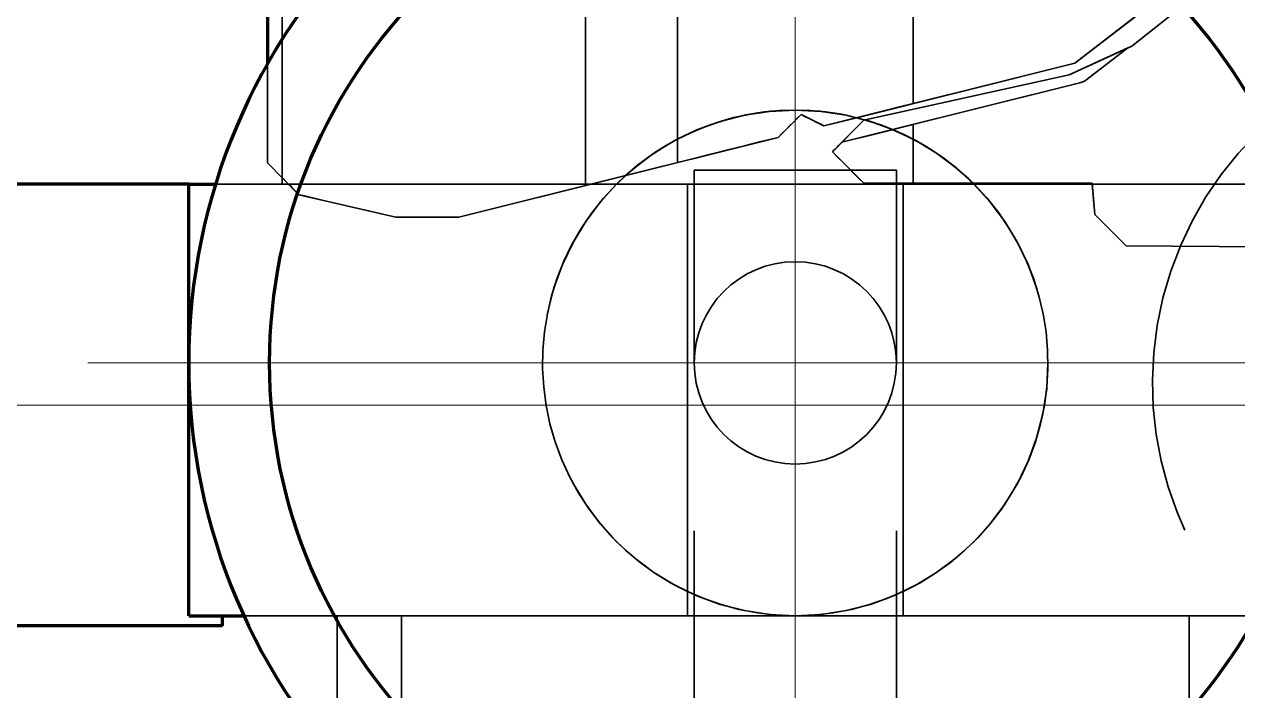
# Model space of a CAD drawing. Header units: millimetres. Extents: x 0 to 2208, y 0 to 420.
# Drawn here: x 101.66 to 108.86, y 233.85 to 237.81 of the extents above; entities that cross this region are included whole.
import ezdxf

# ---------------------------------------------------------------- set-up
doc = ezdxf.new("R2010")
doc.units = ezdxf.units.MM
doc.linetypes.add('IRAM-E-TRAZOS', pattern=[5, 4, -1])
doc.linetypes.add('IRAM-F-TRAZO-PUNTO', pattern=[20, 15, -2, 1, -2])
for name, color, linetype, lineweight in [('01-VISIBLE', 7, 'CONTINUOUS', 70), ('02-OCULTA', 4, 'IRAM-E-TRAZOS', 35), ('03-EJE', 1, 'IRAM-F-TRAZO-PUNTO', 18), ('08-FINA', 5, 'CONTINUOUS', 18)]:
    doc.layers.add(name, color=color, linetype=linetype, lineweight=lineweight)

msp = doc.modelspace()

# ---------------------------------------------------------------- linework, layer by layer
at = {"layer": '01-VISIBLE'}
for p, q in [((103.106, 239.2865), (103.106, 237.5735)), ((102.638, 236.8585), (101.058, 236.8585)), ((102.638, 234.2985), (102.638, 236.8585)), ((102.838, 234.2385), (101.058, 234.2385))]:
    msp.add_line(p, q, dxfattribs=at)
for points in [[(102.638, 236.8585), (102.6646, 236.8585), (102.6912, 236.8585), (102.7178, 236.8585), (102.7444, 236.8585), (102.771, 236.8585), (102.7976, 236.8585)], [(102.638, 234.2985), (102.6926, 234.2985), (102.7471, 234.2985), (102.8017, 234.2985), (102.8563, 234.2985), (102.9108, 234.2985), (102.9654, 234.2985)], [(102.838, 234.2385), (102.838, 234.2485), (102.838, 234.2585), (102.838, 234.2685), (102.838, 234.2785), (102.838, 234.2885), (102.838, 234.2985)]]:
    msp.add_lwpolyline(points, dxfattribs=at)
msp.add_circle((106.238, 235.7985), 3.12, dxfattribs=at)
for start, end in [(90, -90), (-90, 90)]:
    msp.add_arc((106.238, 235.7985), 3.6, start, end, dxfattribs=at)
at = {"layer": '02-OCULTA'}
for p, q in [((106.938, 237.3368), (106.938, 241.7113)), ((105.538, 236.987), (105.538, 241.388)), ((107.898, 237.5765), (111.792, 240.5905)), ((110.54, 239.5065), (108.236, 237.6785)), ((103.106, 239.2865), (103.106, 236.9845)), ((107.898, 237.5765), (108.8294, 238.2974)), ((103.192, 236.8585), (103.192, 238.2365)), ((103.192, 236.8585), (103.192, 238.2365)), ((103.192, 236.8976), (103.192, 238.2365)), ((103.192, 236.8976), (103.192, 238.2365)), ((104.992, 236.8585), (104.992, 238.2365)), ((104.992, 236.8585), (104.992, 238.2365)), ((108.9088, 238.2124), (108.236, 237.6785)), ((108.236, 237.6785), (107.864, 237.5085)), ((108.236, 237.6785), (107.864, 237.5085)), ((107.864, 237.5085), (108.2112, 237.6672)), ((107.864, 237.5085), (108.2112, 237.6672)), ((108.2112, 237.6672), (107.9714, 237.4816)), ((108.2112, 237.6672), (107.9714, 237.4816)), ((103.106, 237.5735), (103.106, 236.9845)), ((106.408, 237.2045), (107.898, 237.5765)), ((106.6035, 237.2533), (107.898, 237.5765)), ((107.864, 237.5085), (106.644, 237.2385)), ((106.644, 237.2385), (107.864, 237.5085)), ((107.864, 237.5085), (106.6519, 237.2403)), ((106.6519, 237.2403), (107.864, 237.5085)), ((107.9714, 237.4816), (107.9613, 237.4746)), ((107.9714, 237.4816), (107.9613, 237.4746)), ((107.9271, 237.4601), (106.5142, 237.1074)), ((107.9271, 237.4601), (106.816, 237.1827)), ((107.9389, 237.4637), (107.9271, 237.4601)), ((107.9389, 237.4637), (107.9271, 237.4601)), ((107.9504, 237.4686), (107.9389, 237.4637)), ((107.9504, 237.4686), (107.9389, 237.4637)), ((107.9613, 237.4746), (107.9504, 237.4686)), ((107.9613, 237.4746), (107.9504, 237.4686)), ((106.136, 237.1365), (106.272, 237.2725)), ((106.136, 237.1365), (106.272, 237.2725)), ((106.272, 237.2725), (106.408, 237.2045)), ((106.272, 237.2725), (106.408, 237.2045)), ((106.408, 237.2045), (106.6035, 237.2533)), ((106.644, 237.2385), (106.458, 237.0505)), ((106.5142, 237.1074), (106.644, 237.2385)), ((106.938, 236.8645), (106.938, 237.2132)), ((104.24, 236.6625), (106.136, 237.1365)), ((105.231, 236.9103), (106.136, 237.1365)), ((106.816, 237.1827), (106.5142, 237.1074)), ((106.5142, 237.1074), (106.458, 237.0505)), ((106.458, 237.0505), (106.644, 236.8645)), ((106.458, 237.0505), (106.644, 236.8645)), ((103.106, 236.9845), (103.292, 236.7965)), ((103.106, 236.9845), (103.292, 236.7965)), ((104.24, 236.6625), (105.231, 236.9103)), ((105.638, 230.802), (105.638, 236.942)), ((106.838, 230.802), (106.838, 236.942)), ((102.838, 236.8585), (102.638, 236.8585)), ((102.638, 234.2985), (102.638, 236.8585)), ((103.2307, 236.8585), (103.192, 236.8976)), ((103.2307, 236.8585), (103.192, 236.8976)), ((103.192, 236.8585), (104.992, 236.8585)), ((103.192, 236.8585), (104.992, 236.8585)), ((103.2307, 236.8585), (104.992, 236.8585)), ((103.2307, 236.8585), (104.992, 236.8585)), ((103.438, 236.8585), (105.1767, 236.8585)), ((103.438, 236.8585), (109.038, 236.8585)), ((103.438, 236.8585), (105.024, 236.8585)), ((103.438, 236.8585), (105.024, 236.8585)), ((105.024, 236.8585), (104.24, 236.6625)), ((105.024, 236.8585), (104.24, 236.6625)), ((105.1767, 236.8585), (107.2993, 236.8585)), ((105.598, 234.2985), (105.598, 236.8585)), ((106.644, 236.8645), (107.2933, 236.8645)), ((106.644, 236.8645), (108, 236.8645)), ((106.878, 234.2985), (106.878, 236.8585)), ((107.2933, 236.8645), (108, 236.8645)), ((107.2993, 236.8585), (109.038, 236.8585)), ((108, 236.8645), (108.016, 236.6785)), ((108, 236.8645), (108.016, 236.6785)), ((108.0005, 236.8585), (109.038, 236.8585)), ((108.016, 236.6785), (108.0005, 236.8585)), ((108.0005, 236.8585), (109.038, 236.8585)), ((108.016, 236.6785), (108.0005, 236.8585)), ((103.292, 236.7965), (103.868, 236.6625)), ((103.292, 236.7965), (103.868, 236.6625)), ((103.868, 236.6625), (103.438, 236.7626)), ((103.868, 236.6625), (103.438, 236.7626)), ((103.868, 236.6625), (104.24, 236.6625)), ((103.868, 236.6625), (104.24, 236.6625)), ((104.24, 236.6625), (103.868, 236.6625)), ((104.24, 236.6625), (103.868, 236.6625)), ((108.016, 236.6785), (108.202, 236.4925)), ((108.016, 236.6785), (108.202, 236.4925)), ((108.202, 236.4925), (108.016, 236.6785)), ((108.202, 236.4925), (108.016, 236.6785)), ((108.202, 236.4925), (109.7722, 236.4837)), ((109.038, 236.4878), (108.202, 236.4925)), ((109.038, 236.4878), (108.202, 236.4925)), ((108.202, 236.4925), (114.23, 236.4585)), ((102.838, 234.2985), (102.638, 234.2985)), ((102.838, 234.2985), (102.638, 234.2985)), ((103.438, 234.2985), (106.238, 234.2985)), ((103.438, 234.2985), (109.038, 234.2985)), ((103.518, 233.4785), (103.518, 234.2985)), ((103.9004, 233.4785), (103.9004, 234.2985)), ((106.238, 234.2985), (109.038, 234.2985)), ((108.5756, 233.4785), (108.5756, 234.2985))]:
    msp.add_line(p, q, dxfattribs=at)
for points in [[(106.408, 237.2045), (106.4963, 237.2266), (106.5847, 237.2486), (106.673, 237.2707), (106.7613, 237.2927), (106.8497, 237.3148), (106.938, 237.3368)], [(106.938, 237.3368), (106.8497, 237.3148), (106.7613, 237.2927), (106.673, 237.2707), (106.5847, 237.2486), (106.4963, 237.2266), (106.408, 237.2045)], [(106.136, 237.1365), (106.1587, 237.1592), (106.1813, 237.1819), (106.204, 237.2045), (106.2267, 237.2272), (106.2493, 237.2499), (106.272, 237.2725)], [(106.272, 237.2725), (106.2493, 237.2499), (106.2267, 237.2272), (106.204, 237.2045), (106.1813, 237.1819), (106.1587, 237.1592), (106.136, 237.1365)], [(106.272, 237.2725), (106.2947, 237.2612), (106.3173, 237.2499), (106.34, 237.2385), (106.3627, 237.2272), (106.3853, 237.2159), (106.408, 237.2045)], [(106.408, 237.2045), (106.3853, 237.2159), (106.3627, 237.2272), (106.34, 237.2385), (106.3173, 237.2499), (106.2947, 237.2612), (106.272, 237.2725)], [(106.5142, 237.1074), (106.5849, 237.125), (106.6555, 237.1426), (106.7261, 237.1603), (106.7967, 237.1779), (106.8674, 237.1955), (106.938, 237.2132)], [(106.938, 237.2132), (106.8674, 237.1955), (106.7967, 237.1779), (106.7261, 237.1603), (106.6555, 237.1426), (106.5849, 237.125), (106.5142, 237.1074)], [(106.136, 237.1365), (106.0363, 237.1116), (105.9367, 237.0867), (105.837, 237.0618), (105.7373, 237.0369), (105.6377, 237.0119), (105.538, 236.987)], [(105.538, 236.987), (105.6377, 237.0119), (105.7373, 237.0369), (105.837, 237.0618), (105.9367, 237.0867), (106.0363, 237.1116), (106.136, 237.1365)], [(106.5142, 237.1074), (106.5049, 237.0979), (106.4955, 237.0884), (106.4861, 237.0789), (106.4767, 237.0695), (106.4674, 237.06), (106.458, 237.0505)], [(106.458, 237.0505), (106.4674, 237.06), (106.4767, 237.0695), (106.4861, 237.0789), (106.4955, 237.0884), (106.5049, 237.0979), (106.5142, 237.1074)], [(106.458, 237.0505), (106.489, 237.0195), (106.52, 236.9885), (106.551, 236.9575), (106.582, 236.9265), (106.613, 236.8955), (106.644, 236.8645)], [(106.644, 236.8645), (106.613, 236.8955), (106.582, 236.9265), (106.551, 236.9575), (106.52, 236.9885), (106.489, 237.0195), (106.458, 237.0505)], [(106.838, 236.942), (106.738, 236.942), (106.638, 236.942), (106.538, 236.942), (106.438, 236.942), (106.338, 236.942), (106.238, 236.942), (106.138, 236.942), (106.038, 236.942), (105.938, 236.942), (105.838, 236.942), (105.738, 236.942), (105.638, 236.942)], [(105.638, 236.942), (105.738, 236.942), (105.838, 236.942), (105.938, 236.942), (106.038, 236.942), (106.138, 236.942), (106.238, 236.942), (106.338, 236.942), (106.438, 236.942), (106.538, 236.942), (106.638, 236.942), (106.738, 236.942), (106.838, 236.942)], [(102.638, 234.2985), (102.638, 234.4009), (102.638, 234.5033), (102.638, 234.6057), (102.638, 234.7081), (102.638, 234.8105), (102.638, 234.9129), (102.638, 235.0153), (102.638, 235.1177), (102.638, 235.2201), (102.638, 235.3225), (102.638, 235.4249), (102.638, 235.5273), (102.638, 235.6297), (102.638, 235.7321), (102.638, 235.8345), (102.638, 235.9369), (102.638, 236.0393), (102.638, 236.1417), (102.638, 236.2441), (102.638, 236.3465), (102.638, 236.4489), (102.638, 236.5513), (102.638, 236.6537), (102.638, 236.7561), (102.638, 236.8585)], [(102.638, 236.8585), (102.738, 236.8585), (102.838, 236.8585), (102.938, 236.8585), (103.038, 236.8585), (103.138, 236.8585), (103.238, 236.8585), (103.338, 236.8585), (103.438, 236.8585)], [(102.638, 236.8585), (102.638, 236.7561), (102.638, 236.6537), (102.638, 236.5513), (102.638, 236.4489), (102.638, 236.3465), (102.638, 236.2441), (102.638, 236.1417), (102.638, 236.0393), (102.638, 235.9369), (102.638, 235.8345), (102.638, 235.7321), (102.638, 235.6297), (102.638, 235.5273), (102.638, 235.4249), (102.638, 235.3225), (102.638, 235.2201), (102.638, 235.1177), (102.638, 235.0153), (102.638, 234.9129), (102.638, 234.8105), (102.638, 234.7081), (102.638, 234.6057), (102.638, 234.5033), (102.638, 234.4009), (102.638, 234.2985)], [(102.7976, 236.8585), (102.9043, 236.8585), (103.0111, 236.8585), (103.1178, 236.8585), (103.2245, 236.8585), (103.3313, 236.8585), (103.438, 236.8585)], [(103.292, 236.7965), (103.2818, 236.8069), (103.2716, 236.8172), (103.2613, 236.8275), (103.2511, 236.8379), (103.2409, 236.8482), (103.2307, 236.8585)], [(103.2307, 236.8585), (103.2409, 236.8482), (103.2511, 236.8379), (103.2613, 236.8275), (103.2716, 236.8172), (103.2818, 236.8069), (103.292, 236.7965)], [(103.2307, 236.8585), (103.2652, 236.8585), (103.2998, 236.8585), (103.3343, 236.8585), (103.3689, 236.8585), (103.4034, 236.8585), (103.438, 236.8585)], [(103.2307, 236.8585), (103.2652, 236.8585), (103.2998, 236.8585), (103.3343, 236.8585), (103.3689, 236.8585), (103.4034, 236.8585), (103.438, 236.8585)], [(106.878, 236.8585), (106.7713, 236.8585), (106.6647, 236.8585), (106.558, 236.8585), (106.4513, 236.8585), (106.3447, 236.8585), (106.238, 236.8585), (106.1313, 236.8585), (106.0247, 236.8585), (105.918, 236.8585), (105.8113, 236.8585), (105.7047, 236.8585), (105.598, 236.8585)], [(105.598, 236.8585), (105.7047, 236.8585), (105.8113, 236.8585), (105.918, 236.8585), (106.0247, 236.8585), (106.1313, 236.8585), (106.238, 236.8585), (106.3447, 236.8585), (106.4513, 236.8585), (106.558, 236.8585), (106.6647, 236.8585), (106.7713, 236.8585), (106.878, 236.8585)], [(106.644, 236.8645), (106.693, 236.8645), (106.742, 236.8645), (106.791, 236.8645), (106.84, 236.8645), (106.889, 236.8645), (106.938, 236.8645)], [(106.938, 236.8645), (106.889, 236.8645), (106.84, 236.8645), (106.791, 236.8645), (106.742, 236.8645), (106.693, 236.8645), (106.644, 236.8645)], [(103.438, 236.7626), (103.4137, 236.7682), (103.3893, 236.7739), (103.365, 236.7795), (103.3407, 236.7852), (103.3163, 236.7909), (103.292, 236.7965)], [(103.292, 236.7965), (103.3163, 236.7909), (103.3407, 236.7852), (103.365, 236.7795), (103.3893, 236.7739), (103.4137, 236.7682), (103.438, 236.7626)], [(102.638, 234.2985), (102.738, 234.2985), (102.838, 234.2985), (102.938, 234.2985), (103.038, 234.2985), (103.138, 234.2985), (103.238, 234.2985), (103.338, 234.2985), (103.438, 234.2985)], [(102.838, 234.2985), (102.838, 234.2885), (102.838, 234.2785), (102.838, 234.2685), (102.838, 234.2585), (102.838, 234.2485), (102.838, 234.2385)], [(102.9654, 234.2985), (103.0442, 234.2985), (103.1229, 234.2985), (103.2017, 234.2985), (103.2805, 234.2985), (103.3592, 234.2985), (103.438, 234.2985)], [(108.958, 234.2985), (108.8573, 234.2985), (108.7565, 234.2985), (108.6558, 234.2985), (108.555, 234.2985), (108.4543, 234.2985), (108.3536, 234.2985), (108.2528, 234.2985), (108.1521, 234.2985), (108.0513, 234.2985), (107.9506, 234.2985), (107.8499, 234.2985), (107.7491, 234.2985), (107.6484, 234.2985), (107.5476, 234.2985), (107.4469, 234.2985), (107.3461, 234.2985), (107.2454, 234.2985), (107.1447, 234.2985), (107.0439, 234.2985), (106.9432, 234.2985), (106.8424, 234.2985), (106.7417, 234.2985), (106.641, 234.2985), (106.5402, 234.2985), (106.4395, 234.2985), (106.3387, 234.2985), (106.238, 234.2985), (106.1373, 234.2985), (106.0365, 234.2985), (105.9358, 234.2985), (105.835, 234.2985), (105.7343, 234.2985), (105.6336, 234.2985), (105.5328, 234.2985), (105.4321, 234.2985), (105.3313, 234.2985), (105.2306, 234.2985), (105.1299, 234.2985), (105.0291, 234.2985), (104.9284, 234.2985), (104.8276, 234.2985), (104.7269, 234.2985), (104.6261, 234.2985), (104.5254, 234.2985), (104.4247, 234.2985), (104.3239, 234.2985), (104.2232, 234.2985), (104.1224, 234.2985), (104.0217, 234.2985), (103.921, 234.2985), (103.8202, 234.2985), (103.7195, 234.2985), (103.6187, 234.2985), (103.518, 234.2985)], [(103.518, 234.2985), (103.6187, 234.2985), (103.7195, 234.2985), (103.8202, 234.2985), (103.921, 234.2985), (104.0217, 234.2985), (104.1224, 234.2985), (104.2232, 234.2985), (104.3239, 234.2985), (104.4247, 234.2985), (104.5254, 234.2985), (104.6261, 234.2985), (104.7269, 234.2985), (104.8276, 234.2985), (104.9284, 234.2985), (105.0291, 234.2985), (105.1299, 234.2985), (105.2306, 234.2985), (105.3313, 234.2985), (105.4321, 234.2985), (105.5328, 234.2985), (105.6336, 234.2985), (105.7343, 234.2985), (105.835, 234.2985), (105.9358, 234.2985), (106.0365, 234.2985), (106.1373, 234.2985), (106.238, 234.2985), (106.3387, 234.2985), (106.4395, 234.2985), (106.5402, 234.2985), (106.641, 234.2985), (106.7417, 234.2985), (106.8424, 234.2985), (106.9432, 234.2985), (107.0439, 234.2985), (107.1447, 234.2985), (107.2454, 234.2985), (107.3461, 234.2985), (107.4469, 234.2985), (107.5476, 234.2985), (107.6484, 234.2985), (107.7491, 234.2985), (107.8499, 234.2985), (107.9506, 234.2985), (108.0513, 234.2985), (108.1521, 234.2985), (108.2528, 234.2985), (108.3536, 234.2985), (108.4543, 234.2985), (108.555, 234.2985), (108.6558, 234.2985), (108.7565, 234.2985), (108.8573, 234.2985), (108.958, 234.2985)], [(108.5756, 234.2985), (108.474, 234.2985), (108.3723, 234.2985), (108.2707, 234.2985), (108.1691, 234.2985), (108.0674, 234.2985), (107.9658, 234.2985), (107.8642, 234.2985), (107.7625, 234.2985), (107.6609, 234.2985), (107.5593, 234.2985), (107.4576, 234.2985), (107.356, 234.2985), (107.2543, 234.2985), (107.1527, 234.2985), (107.0511, 234.2985), (106.9494, 234.2985), (106.8478, 234.2985), (106.7462, 234.2985), (106.6445, 234.2985), (106.5429, 234.2985), (106.4413, 234.2985), (106.3396, 234.2985), (106.238, 234.2985), (106.1364, 234.2985), (106.0347, 234.2985), (105.9331, 234.2985), (105.8315, 234.2985), (105.7298, 234.2985), (105.6282, 234.2985), (105.5266, 234.2985), (105.4249, 234.2985), (105.3233, 234.2985), (105.2217, 234.2985), (105.12, 234.2985), (105.0184, 234.2985), (104.9167, 234.2985), (104.8151, 234.2985), (104.7135, 234.2985), (104.6118, 234.2985), (104.5102, 234.2985), (104.4086, 234.2985), (104.3069, 234.2985), (104.2053, 234.2985), (104.1037, 234.2985), (104.002, 234.2985), (103.9004, 234.2985)], [(103.9004, 234.2985), (104.002, 234.2985), (104.1037, 234.2985), (104.2053, 234.2985), (104.3069, 234.2985), (104.4086, 234.2985), (104.5102, 234.2985), (104.6118, 234.2985), (104.7135, 234.2985), (104.8151, 234.2985), (104.9167, 234.2985), (105.0184, 234.2985), (105.12, 234.2985), (105.2217, 234.2985), (105.3233, 234.2985), (105.4249, 234.2985), (105.5266, 234.2985), (105.6282, 234.2985), (105.7298, 234.2985), (105.8315, 234.2985), (105.9331, 234.2985), (106.0347, 234.2985), (106.1364, 234.2985), (106.238, 234.2985), (106.3396, 234.2985), (106.4413, 234.2985), (106.5429, 234.2985), (106.6445, 234.2985), (106.7462, 234.2985), (106.8478, 234.2985), (106.9494, 234.2985), (107.0511, 234.2985), (107.1527, 234.2985), (107.2543, 234.2985), (107.356, 234.2985), (107.4576, 234.2985), (107.5593, 234.2985), (107.6609, 234.2985), (107.7625, 234.2985), (107.8642, 234.2985), (107.9658, 234.2985), (108.0674, 234.2985), (108.1691, 234.2985), (108.2707, 234.2985), (108.3723, 234.2985), (108.474, 234.2985), (108.5756, 234.2985)], [(106.878, 234.2985), (106.7713, 234.2985), (106.6647, 234.2985), (106.558, 234.2985), (106.4513, 234.2985), (106.3447, 234.2985), (106.238, 234.2985), (106.1313, 234.2985), (106.0247, 234.2985), (105.918, 234.2985), (105.8113, 234.2985), (105.7047, 234.2985), (105.598, 234.2985)], [(105.598, 234.2985), (105.7047, 234.2985), (105.8113, 234.2985), (105.918, 234.2985), (106.0247, 234.2985), (106.1313, 234.2985), (106.238, 234.2985), (106.3447, 234.2985), (106.4513, 234.2985), (106.558, 234.2985), (106.6647, 234.2985), (106.7713, 234.2985), (106.878, 234.2985)]]:
    msp.add_lwpolyline(points, dxfattribs=at)
for radius in [3.6, 1.5, 0.6, 0.6, 0.6]:
    msp.add_circle((106.238, 235.7985), radius, dxfattribs=at)
for centre, radius, start, end in [((110.438, 235.6785), 2.08, 94.58856, -122.7069), ((106.238, 235.7985), 1.5, 44.96435, 135.03565), ((106.238, 235.7985), 1.5, 75.89859, 132.16875), ((106.238, 235.7985), 1.5, 75.89859, 132.16875), ((106.238, 235.7985), 1.5, 45.28918, 73.98104), ((106.238, 235.7985), 1.5, 67.3364, 73.98104), ((106.238, 235.7985), 1.5, 45.28918, 67.3364), ((106.238, 235.7985), 1.5, 135.03565, -90), ((106.238, 235.7985), 1.5, -90, 44.96435)]:
    msp.add_arc(centre, radius, start, end, dxfattribs=at)
at = {"layer": '03-EJE'}
for p, q in [((106.238, 121.3385), (106.238, 243.1205)), ((106.238, 231.5985), (106.238, 239.9985)), ((102.038, 235.7985), (110.438, 235.7985)), ((98.258, 235.5485), (110.438, 235.5485))]:
    msp.add_line(p, q, dxfattribs=at)
at = {"layer": '08-FINA'}
msp.add_circle((110.238, 237.7995), 13.05, dxfattribs=at)

doc.saveas('drawing.dxf')
